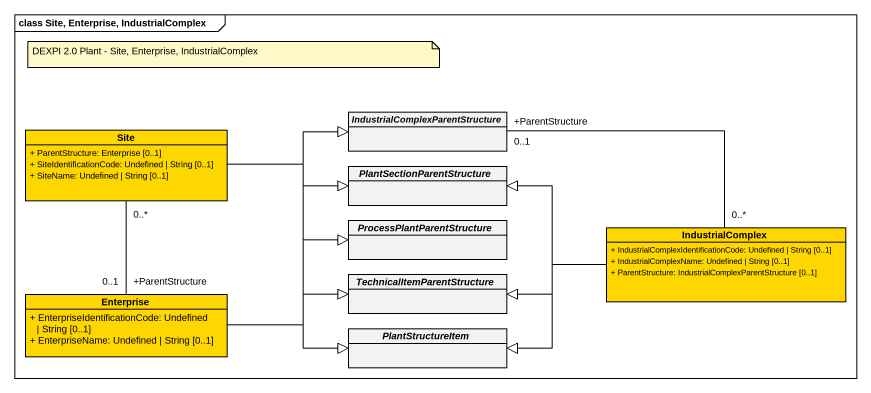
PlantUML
@startuml
mainframe class Site, Enterprise, IndustrialComplex
hide circle
hide empty members
skinparam classAttributeIconSize 0
abstract class "IndustrialComplexParentStructure" as IndustrialComplexParentStruc
class Site #FFD700 {
  + ParentStructure: Enterprise [0..1]
  + SiteIdentificationCode: Undefined | String [0..1]
  + SiteName: Undefined | String [0..1]
}
abstract class PlantSectionParentStructure
abstract class ProcessPlantParentStructure
class IndustrialComplex #FFD700 {
  + IndustrialComplexIdentificationCode: Undefined | String [0..1]
  + IndustrialComplexName: Undefined | String [0..1]
  + ParentStructure: IndustrialComplexParentStructure [0..1]
}
abstract class TechnicalItemParentStructure
class Enterprise #FFD700 {
  + EnterpriseIdentificationCode: Undefined | String [0..1]
  + EnterpriseName: Undefined | String [0..1]
}
abstract class PlantStructureItem
Site -right-|> IndustrialComplexParentStruc
Site -right-|> PlantSectionParentStructure
Site -right-|> ProcessPlantParentStructure
Site -right-|> TechnicalItemParentStructure
Site "0..*" -- "+ParentStructure\n0..1" Enterprise
Site --|> PlantStructureItem
IndustrialComplex "0..*" -left- "+ParentStructure\n0..1" IndustrialComplexParentStruc
IndustrialComplex -left-|> PlantSectionParentStructure
IndustrialComplex -left-|> TechnicalItemParentStructure
IndustrialComplex -left-|> PlantStructureItem
Enterprise -up-|> IndustrialComplexParentStruc
Enterprise -right-|> PlantSectionParentStructure
Enterprise -right-|> ProcessPlantParentStructure
Enterprise -right-|> TechnicalItemParentStructure
Enterprise -right-|> PlantStructureItem
note as N1
  DEXPI 2.0 Plant - Site, Enterprise, IndustrialComplex
end note
@enduml
